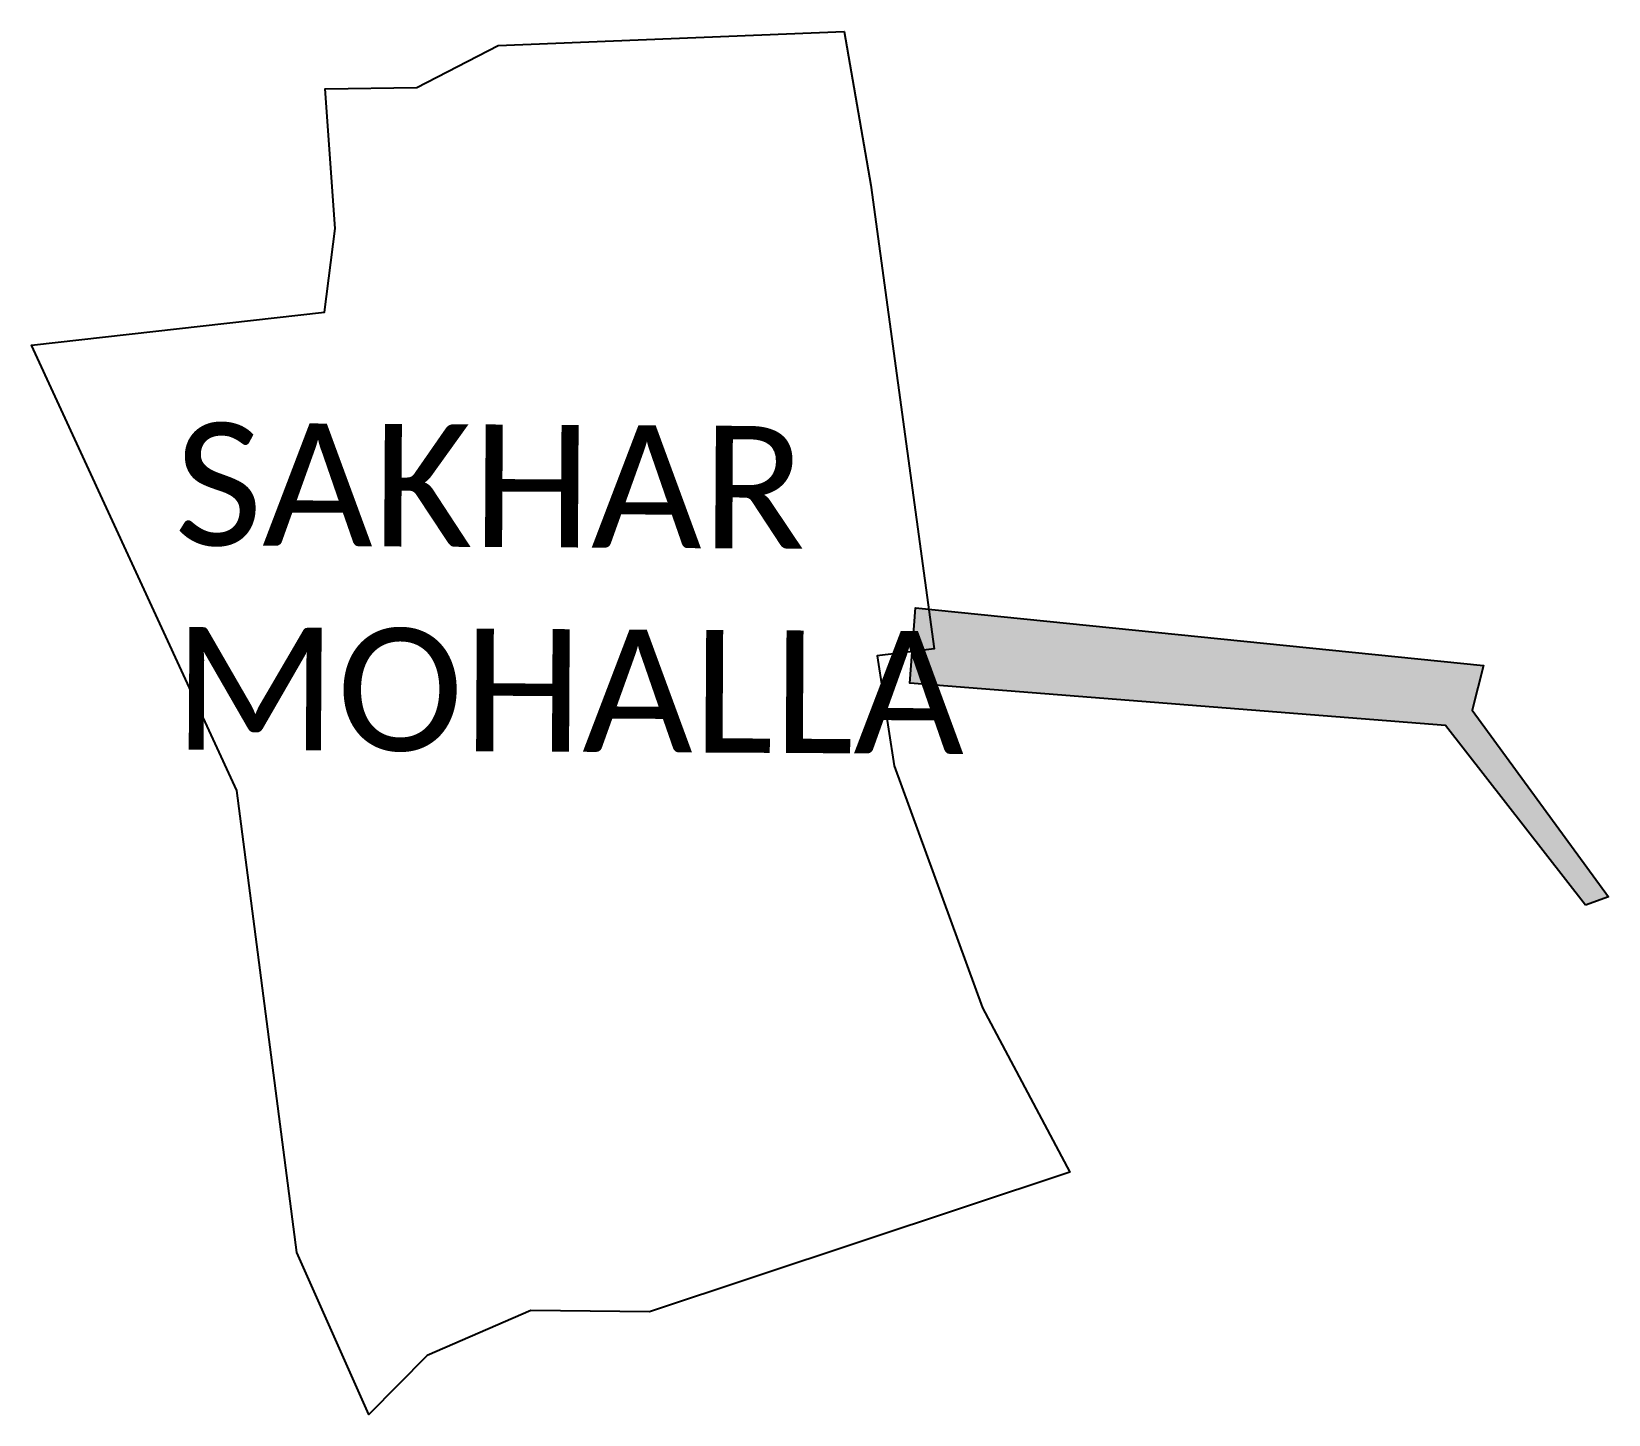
# Model space of a CAD drawing. Header units: metres. Extents: x 310982 to 312041, y 1911681 to 1912609.
import ezdxf

# ---------------------------------------------------------------- set-up
doc = ezdxf.new("R2010")
doc.units = ezdxf.units.M
doc.header["$MEASUREMENT"] = 0
for name, color, linetype in [('JETTY', 51, 'Continuous'), ('JETTY HATCH', 210, 'Continuous'), ('village', 3, 'Continuous'), ('VILLAGE NAME', 250, 'Continuous')]:
    doc.layers.add(name, color=color, linetype=linetype)
doc.styles.get("Standard").update_dxf_attribs({"font": 'arial.ttf'})

msp = doc.modelspace()

# ---------------------------------------------------------------- hatches: boundary and pattern name
at = {"layer": 'JETTY HATCH'}
h = msp.add_hatch(dxfattribs=at)
h.set_pattern_fill('ANGLE', color=256, scale=0.5)
h.set_pattern_definition([(0, (0, 0), (0, 3.4925), [2.54, -0.9525]), (90, (0, 0), (-3.4925, 2e-16), [2.54, -0.9525])])
h.paths.add_polyline_path([(312025.1, 1912022.6), (311931.2, 1912143.3), (311571.8, 1912171.7), (311575.6, 1912222.3), (311956.7, 1912183.7), (311949.1, 1912153.6), (312040.5, 1912028.4)])

# ---------------------------------------------------------------- linework, layer by layer
at = {"layer": 'JETTY', "flags": 128}
msp.add_lwpolyline([(312025.1, 1912022.6), (311931.2, 1912143.3), (311571.8, 1912171.7), (311575.6, 1912222.3), (311956.7, 1912183.7), (311949.1, 1912153.6), (312040.5, 1912028.4)], close=True, dxfattribs=at)
at = {"layer": 'village', "color": 3, "true_color": 0x00ff00}
msp.add_polyline3d([(311561.3, 1912116.3, 0), (311620.5, 1911953.7, 0), (311679.1, 1911843.4, 0), (311397.1, 1911749.7, 0), (311317.5, 1911750.5, 0), (311247.8, 1911720.5, 0), (311208.7, 1911680.8, 0), (311160.5, 1911789.5, 0), (311120.2, 1912099.7, 0), (310982.4, 1912398.6, 0), (311179, 1912420.8, 0), (311186.2, 1912476.9, 0), (311179.4, 1912570.7, 0), (311240.9, 1912571.7, 0), (311295.6, 1912599.8, 0), (311527.6, 1912609.2, 0), (311545.6, 1912506.1, 0), (311588.1, 1912194.9, 0), (311549.8, 1912190, 0)], close=True, dxfattribs=at)

# ---------------------------------------------------------------- texts
at = {"layer": 'VILLAGE NAME', "insert": (311078.7, 1912346.6), "char_height": 82.261, "attachment_point": 1, "rotation": 359.6762}
msp.add_mtext_dynamic_manual_height_columns('{\\fCalibri|b0|i0|c0|p34;SAKHAR MOHALLA}', width=660.026, gutter_width=411.3, heights=[0], dxfattribs=at)

doc.saveas('drawing.dxf')
